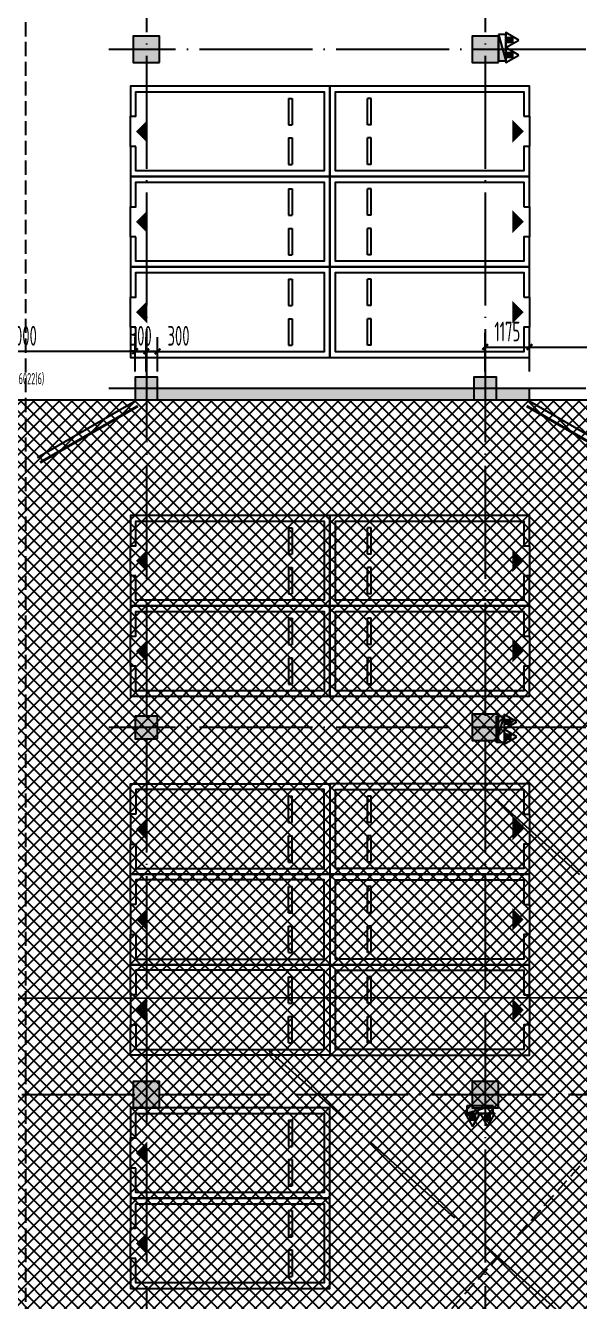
# Model space of a CAD drawing. Extents: x -473190 to 2138458, y -81875 to 2633646.
# Drawn here: x 31943 to 46657, y 14318 to 48196 of the extents above; entities that cross this region are included whole.
import ezdxf

# ---------------------------------------------------------------- set-up
doc = ezdxf.new("R2010")
doc.units = 0
doc.header["$LTSCALE"] = 1000
for name, pattern in [('__DASH', [0.35, 0.25, -0.1]), ('DASH', [0.35, 0.25, -0.1]), ('DOTE', [2.42, 2, -0.2, 0.02, -0.2])]:
    doc.linetypes.add(name, pattern=pattern)
for name, color, linetype in [('00-停车位', 67, 'Continuous'), ('A-COLUMN', 2, 'Continuous'), ('DOTE', 1, 'DOTE'), ('PUB_DIM', 3, 'Continuous'), ('PUB_HATCH', 8, 'Continuous'), ('RF-M', 4, 'Continuous'), ('RF-MBH', 11, 'Continuous'), ('RF-QT', 30, 'Continuous'), ('W-EQUIP_消火栓', 7, 'Continuous'), ('W-EQUIP_灭火器', 7, 'Continuous'), ('索引线', 252, 'Continuous'), ('车行线', 4, 'Continuous'), ('雨棚投影', 147, 'Continuous')]:
    doc.layers.add(name, color=color, linetype=linetype)
doc.styles.add('_TCH_DIM_T3', font='tssdeng.shx', dxfattribs={"width": 0.564706, "bigfont": '@@@tssdchn.shx'})
doc.styles.add('_TCH_WINDOW', font='tssdeng.shx', dxfattribs={"width": 0.8, "height": 3.5, "bigfont": 'tssdchn.shx'})
doc.dimstyles.new('_TCH_ARCH&&150', dxfattribs={"dimtxt": 525, "dimasz": 150, "dimexe": 375, "dimexo": 450, "dimgap": 150, "dimtad": 1, "dimdec": 0, "dimzin": 0, "dimdsep": 46, "dimtxsty": '_TCH_DIM_T3', "dimblk": 'ARCHTICK', "dimcen": 0.09, "dimclrt": 7, "dimazin": 2, "dimtfac": 1, "dimtdec": 0, "dimtix": 1, "dimtmove": 2, "dimatfit": 3, "dimfxl": 0, "dimtolj": 1, "dimtzin": 0, "dimarcsym": 0})

# ---------------------------------------------------------------- blocks, each defined once
blk = doc.blocks.new('车位2400x5300')
at = {"layer": '00-停车位', "color": 251}
for p, q in [((-875, -1000), (-175, -1000)), ((-875, -1100), (-875, -1000)), ((-175, -1100), (-175, -1000)), ((175, -1000), (875, -1000)), ((175, -1100), (175, -1000)), ((875, -1100), (875, -1000)), ((-875, -1100), (-175, -1100)), ((175, -1100), (875, -1100)), ((400, -5300), (-400, -5300))]:
    blk.add_line(p, q, dxfattribs=at)
blk.add_lwpolyline([(400, -5150), (400, -5300), (1200, -5300), (1200, 0), (-1200, 0), (-1200, -5300), (-400, -5300), (-400, -5150), (-1050, -5150), (-1050, -150), (1050, -150), (1050, -5150), (400, -5150)], dxfattribs=at)
blk.add_lwpolyline([(0, -5150, 0, 600, 0), (0, -4850, 600, 600, 0)], format="xyseb", dxfattribs=at)
blk = doc.blocks.new('A$C796A13F6')
at = {"layer": '车行线', "linetype": '__DASH', "ltscale": 1.5}
for points in [[(-35879, -156171), (-3771, -120511, 0.185339), (-3000, -118503), (-3000, -3000)], [(-66275, -192613), (-61078, -192613, 0.212557), (-58849, -191620), (-37421, -167821, 0.185339), (-36650, -165814), (-36650, -73088)]]:
    blk.add_lwpolyline(points, format="xyb", dxfattribs=at)
blk = doc.blocks.new('A$C4F5A101F')
at = {"layer": 'DOTE', "color": 16, "linetype": 'DOTE', "ltscale": 1.5}
for p, q in [((-167489.7, 16373.7), (-167489.7, -213765.2)), ((-158489.7, 16373.7), (-158489.7, -213765.2)), ((-297848.4, -138257.4), (-39660.8, -138257.4))]:
    blk.add_line(p, q, dxfattribs=at)
at = {"layer": 'DOTE', "color": 127, "linetype": 'DOTE', "ltscale": 1.5}
for p, q in [((-39660.8, -110507.4), (-168489.7, -110507.4)), ((-39660.8, -119507.4), (-168489.7, -119507.4)), ((-39660.8, -128507.4), (-168489.7, -128507.4)), ((-158214, -130402), (-134574.8, -151686.8)), ((-164236.1, -137090.3), (-140597, -158375.1))]:
    blk.add_line(p, q, dxfattribs=at)
blk = doc.blocks.new('$TwtSys$00000434')
for p, q in [((-0.5, 0.5), (-0.5, -0.5)), ((-0.5, -0.5), (0.5, 0.5)), ((0.5, 0.5), (-0.5, 0.5)), ((0.5, -0.5), (0.5, 0.5)), ((-0.5, -0.5), (0.5, -0.5))]:
    blk.add_line(p, q)
blk.add_solid([(0.5, -0.5), (0.5, 0.5), (-0.5, -0.5)])
blk = doc.blocks.new('$TwtSys$00000546')
h = blk.add_hatch()
h.set_pattern_fill('ANSI31', color=256, scale=200, style=0)
h.set_pattern_definition([(45, (-38543.802, -6670.83), (-17.67767, 17.67767), [])])
h.paths.add_polyline_path([(-65, 174), (65, 174), (65, 44), (-65, 44)])
for points in [[(0, 344), (-198, 0), (198, 0)], [(-65, 174), (65, 174), (65, 44), (-65, 44)]]:
    blk.add_lwpolyline(points, close=True)
blk = doc.blocks.new('$DorLib2D$00000207')
at = {"color": 0}
for p, q in [((-0.5, 0.0313), (-0.067, 0.2813)), ((0.5, 0.0313), (0.067, 0.2813))]:
    blk.add_line(p, q, dxfattribs=at)
at = {"color": 0, "const_width": 0.0125}
for points in [[(-0.5125, 0.0529), (-0.0795, 0.3029)], [(0.5125, 0.0529), (0.0795, 0.3029)]]:
    blk.add_lwpolyline(points, dxfattribs=at)
blk = doc.blocks.new('rfk')
at = {"layer": 'PUB_HATCH'}
blk.add_hatch(color=256, dxfattribs=at).paths.add_polyline_path([(456923.2, -779760.1), (446448.2, -779761), (446448.2, -780061), (456923.2, -780060.1)])
at = {"layer": 'RF-QT'}
for p, q in [((456923.2, -779760.1), (446448.2, -779761)), ((446448.2, -779761), (446448.2, -780061)), ((456923.2, -780060.1), (456923.2, -779760.1)), ((446448.2, -780061), (456923.2, -780060.1))]:
    blk.add_line(p, q, dxfattribs=at)
at = {"layer": 'RF-M'}
ref = blk.add_blockref('$DorLib2D$00000207', (443448.2, -779911.3), dxfattribs=dict(at, xscale=6000, yscale=6000, zscale=300, rotation=180.0050825006124))
ref.add_attrib('A', 'GHSFM6022(6)', (442682.5, -779648.4), dxfattribs={"layer": 'RF-MBH', "height": 297.5, "rotation": 0.00508, "style": '_TCH_WINDOW', "width": 0.564706})
ref = blk.add_blockref('$DorLib2D$00000207', (459923.2, -779909.8), dxfattribs=dict(at, xscale=6000, yscale=6000, zscale=300, rotation=180.0050825006124))
ref.add_attrib('A', 'GHSFM6022(6)', (459157.5, -779649.2), dxfattribs={"layer": 'RF-MBH', "height": 297.5, "rotation": 0.00508, "style": '_TCH_WINDOW', "width": 0.564706})
blk = doc.blocks.new('_FZH')
blk.add_lwpolyline([(-0.5, -0.5), (0.5, -0.5), (0.5, 0.5), (-0.5, 0.5)], close=True)
at = {"layer": 'PUB_HATCH'}
blk.add_solid([(-0.5, -0.5), (0.5, -0.5), (-0.5, 0.5), (0.5, 0.5)], dxfattribs=at)
blk = doc.blocks.new('zzzzzzzzzzzzzzzz')
at = {"layer": 'A-COLUMN', "rotation": 90}
for p, xscale, yscale, zscale in [((17241, -282510), 700, 700, 700), ((26241, -282510), 700, 700, 700), ((17241, -291510), 600, 600, 600), ((26241, -291510), 600, 600, 600), ((26241, -300510), 700, 700, 700), ((17241, -300510), 600, 600, 600), ((17241, -310260), 700, 700, 700), ((26241, -310260), 700, 700, 700)]:
    blk.add_blockref('_FZH', p, dxfattribs=dict(at, xscale=xscale, yscale=yscale, zscale=zscale))
blk = doc.blocks.new('ADFASDF')
h = blk.add_hatch()
h.set_pattern_fill('ANSI37', color=8, scale=150)
h.set_pattern_definition([(45, (0, 0), (-168.3798, 168.3798), []), (135, (0, 0), (-168.3798, -168.3798), [])])
h.paths.add_polyline_path([(521397, 239186), (521397, 224886), (539697, 224886), (539697, 169261), (524947, 169261), (524947, 171211), (527822, 171211), (527922, 176611), (501318, 176611), (501125, 109884), (530547, 109887), (530547, 107449), (538188, 100503), (536147, 98236), (540086, 94690), (517812, 69953), (517812, 59790), (482108, 20136), (405247, 20136), (405247, 26086), (391997, 40436), (391997, 64736), (399997, 64738), (399997, 239186), (409022, 239186)])
blk.add_lwpolyline([(501318, 176611), (501125, 109884), (530547, 109887), (530547, 107449), (538188, 100503), (536147, 98236), (540086, 94690), (517812, 69953), (517812, 59790), (482108, 20136), (405247, 20136), (405247, 26086), (391997, 40436), (391997, 64736), (399997, 64738), (399997, 239186)])
blk = doc.blocks.new('_ArchTick')
at = {"color": 0, "linetype": 'ByBlock', "const_width": 0.4}
blk.add_lwpolyline([(-0.5, -0.5), (0.5, 0.5)], dxfattribs=at)
blk = doc.blocks.new('*D2950')
at = {"layer": 'Defpoints', "color": 0, "transparency": 16777216}
for p in [(34852, 39546), (28852, 38559), (34852, 38559)]:
    blk.add_point(p, dxfattribs=at)
at = {"layer": 'PUB_DIM', "color": 0, "lineweight": -2, "transparency": 16777216}
for p, q in [((28852, 39009), (28852, 39921)), ((34852, 39009), (34852, 39921)), ((28852, 39546), (34852, 39546))]:
    blk.add_line(p, q, dxfattribs=at)
at = {"layer": 'PUB_DIM', "color": 0, "lineweight": -2, "transparency": 16777216, "xscale": 150, "yscale": 150, "zscale": 150, "rotation": 180}
blk.add_blockref('_ArchTick', (28852, 39546), dxfattribs=at)
at = {"layer": 'PUB_DIM', "color": 0, "lineweight": -2, "transparency": 16777216, "xscale": 150, "yscale": 150, "zscale": 150}
blk.add_blockref('_ArchTick', (34852, 39546), dxfattribs=at)
at = {"layer": 'PUB_DIM', "color": 7, "transparency": 16777216, "insert": (31852, 39958), "char_height": 525, "attachment_point": 5, "style": '_TCH_DIM_T3'}
blk.add_mtext('\\A1;6000', dxfattribs=at)
blk = doc.blocks.new('*D2951')
at = {"layer": 'Defpoints', "color": 0, "transparency": 16777216}
for p in [(35152, 39546), (34852, 38559), (35152, 38559)]:
    blk.add_point(p, dxfattribs=at)
at = {"layer": 'PUB_DIM', "color": 0, "lineweight": -2, "transparency": 16777216}
for p, q in [((34852, 39009), (34852, 39921)), ((35152, 39009), (35152, 39921)), ((34852, 39546), (34702, 39546)), ((34852, 39546), (35152, 39546)), ((35152, 39546), (35302, 39546))]:
    blk.add_line(p, q, dxfattribs=at)
at = {"layer": 'PUB_DIM', "color": 0, "lineweight": -2, "transparency": 16777216, "xscale": 150, "yscale": 150, "zscale": 150}
blk.add_blockref('_ArchTick', (34852, 39546), dxfattribs=at)
at = {"layer": 'PUB_DIM', "color": 0, "lineweight": -2, "transparency": 16777216, "xscale": 150, "yscale": 150, "zscale": 150, "rotation": 180}
blk.add_blockref('_ArchTick', (35152, 39546), dxfattribs=at)
at = {"layer": 'PUB_DIM', "color": 7, "transparency": 16777216, "insert": (35002, 39958), "char_height": 525, "attachment_point": 5, "style": '_TCH_DIM_T3'}
blk.add_mtext('\\A1;300', dxfattribs=at)
blk = doc.blocks.new('*D2952')
at = {"layer": 'Defpoints', "color": 0, "transparency": 16777216}
for p in [(35452, 39546), (35152, 38559), (35452, 38559)]:
    blk.add_point(p, dxfattribs=at)
at = {"layer": 'PUB_DIM', "color": 0, "lineweight": -2, "transparency": 16777216}
for p, q in [((35152, 39009), (35152, 39921)), ((35452, 39009), (35452, 39921)), ((35152, 39546), (35452, 39546))]:
    blk.add_line(p, q, dxfattribs=at)
at = {"layer": 'PUB_DIM', "color": 0, "lineweight": -2, "transparency": 16777216, "xscale": 150, "yscale": 150, "zscale": 150, "rotation": 180}
blk.add_blockref('_ArchTick', (35152, 39546), dxfattribs=at)
at = {"layer": 'PUB_DIM', "color": 0, "lineweight": -2, "transparency": 16777216, "xscale": 150, "yscale": 150, "zscale": 150}
blk.add_blockref('_ArchTick', (35452, 39546), dxfattribs=at)
at = {"layer": 'PUB_DIM', "color": 7, "transparency": 16777216, "insert": (36007, 39958), "char_height": 525, "attachment_point": 5, "style": '_TCH_DIM_T3'}
blk.add_mtext('\\A1;300', dxfattribs=at)
blk = doc.blocks.new('*D2953')
at = {"layer": 'Defpoints', "color": 0, "transparency": 16777216}
for p in [(45327, 39660), (44152, 38561), (45327, 38561)]:
    blk.add_point(p, dxfattribs=at)
at = {"layer": 'PUB_DIM', "color": 0, "lineweight": -2, "transparency": 16777216}
for p, q in [((44152, 39011), (44152, 40035)), ((45327, 39011), (45327, 40035)), ((44152, 39660), (45327, 39660))]:
    blk.add_line(p, q, dxfattribs=at)
at = {"layer": 'PUB_DIM', "color": 0, "lineweight": -2, "transparency": 16777216, "xscale": 150, "yscale": 150, "zscale": 150}
for p, rotation in [((44152, 39660), 180.0050825006111), ((45327, 39660), 0.005082500611094171)]:
    blk.add_blockref('_ArchTick', p, dxfattribs=dict(at, rotation=rotation))
at = {"layer": 'PUB_DIM', "color": 7, "transparency": 16777216, "insert": (44740, 40072), "char_height": 525, "attachment_point": 5, "rotation": 0.0051, "style": '_TCH_DIM_T3'}
blk.add_mtext('\\A1;1175', dxfattribs=at)
blk = doc.blocks.new('*D2954')
at = {"layer": 'Defpoints', "color": 0, "transparency": 16777216}
for p in [(51327, 39660), (45327, 38561), (51327, 38561)]:
    blk.add_point(p, dxfattribs=at)
at = {"layer": 'PUB_DIM', "color": 0, "lineweight": -2, "transparency": 16777216}
for p, q in [((45327, 39011), (45327, 40035)), ((51327, 39011), (51327, 40035)), ((45327, 39660), (51327, 39660))]:
    blk.add_line(p, q, dxfattribs=at)
at = {"layer": 'PUB_DIM', "color": 0, "lineweight": -2, "transparency": 16777216, "xscale": 150, "yscale": 150, "zscale": 150}
for p, rotation in [((45327, 39660), 180.0050825006111), ((51327, 39660), 0.005082500611106893)]:
    blk.add_blockref('_ArchTick', p, dxfattribs=dict(at, rotation=rotation))
at = {"layer": 'PUB_DIM', "color": 7, "transparency": 16777216, "insert": (48327, 40073), "char_height": 525, "attachment_point": 5, "rotation": 0.0051, "style": '_TCH_DIM_T3'}
blk.add_mtext('\\A1;6000', dxfattribs=at)

msp = doc.modelspace()

# ---------------------------------------------------------------- linework, layer by layer
msp.add_lwpolyline([(177279.4, 100810.6), (21063.1, 100810.6), (19902.3, 22362.3), (177279.4, 22514.1)], close=True)

# ---------------------------------------------------------------- block references
for name, p in [('ADFASDF', (-477545, -71625.7)), ('A$C796A13F6', (68602.3, 158598.1))]:
    msp.add_blockref(name, p)
at = {"layer": '00-停车位'}
for p, rotation in [((40027.3, 45385.6), 270), ((40027.3, 45385.6), 90), ((40027.3, 42985.6), 270), ((40027.3, 42985.6), 90), ((40027.3, 40585.6), 270), ((40027.3, 40585.6), 90), ((40027.3, 33985.6), 270), ((40027.3, 33985.6), 90), ((40027.3, 31585.6), 270), ((40027.3, 31585.6), 90), ((40027.3, 26860.6), 90), ((40027.3, 24460.6), 90), ((40027.3, 22060.6), 90), ((40027.3, 18260.6), 270), ((40027.3, 15860.6), 270)]:
    msp.add_blockref('车位2400x5300', p, dxfattribs=dict(at, rotation=rotation))
at = {"layer": '00-停车位', "xscale": -1, "rotation": 269.9999999718823}
for p in [(40027.3, 26860.6), (40027.3, 24460.6), (40027.3, 22060.6)]:
    msp.add_blockref('车位2400x5300', p, dxfattribs=at)
at = {"layer": 'W-EQUIP_消火栓', "yscale": 200, "zscale": 700}
for p, xscale, rotation in [((44602.3, 47610.6), 700, 270), ((44552.3, 29510.6), -700, 270), ((44015.2, 19410.6), 700, 179.9999999999886)]:
    msp.add_blockref('$TwtSys$00000434', p, dxfattribs=dict(at, xscale=xscale, rotation=rotation))
at = {"layer": 'W-EQUIP_灭火器'}
for p, rotation in [((44702.3, 47809), 270), ((44702.3, 47412.2), 270), ((44652.3, 29709), 270), ((44652.3, 29312.2), 270), ((43816.9, 19310.6), 179.9999999999886), ((44213.6, 19310.6), 179.9999999999886)]:
    msp.add_blockref('$TwtSys$00000546', p, dxfattribs=dict(at, rotation=rotation))
at = {"layer": '索引线', "color": 0}
msp.add_blockref('zzzzzzzzzzzzzzzz', (17910.9, 330071), dxfattribs=at)
at = {"layer": '索引线'}
msp.add_blockref('rfk', (-411595.9, 818320.8), dxfattribs=at)
at = {"layer": '雨棚投影', "linetype": 'DASH', "lineweight": -3, "ltscale": 2}
msp.add_blockref('A$C4F5A101F', (202642, 158068), dxfattribs=at)

# ---------------------------------------------------------------- dimensions: what is measured, and where the dimension line sits
at = {"layer": 'PUB_DIM'}
for p1, p2, distance, picture, middle in [((44152.3, 38560.6), (45327.2, 38560.7), 1099.2, '*D2953', (44739.7, 40072.4)), ((45327.2, 38560.7), (51327.2, 38561.2), 1099.2, '*D2954', (48327.1, 40072.7)), ((28852.3, 38559.2), (34852.3, 38559.2), 986.4, '*D2950', (31852.3, 39958.1)), ((34852.3, 38559.2), (35152.3, 38559.2), 986.4, '*D2951', (35002.3, 39958.1))]:
    dim = msp.add_aligned_dim(p1=p1, p2=p2, distance=distance, dimstyle='_TCH_ARCH&&150', dxfattribs=at)
    dim.commit()
    dim.dimension.update_dxf_attribs({"geometry": picture, "text_midpoint": middle})
dim = msp.add_linear_dim(base=(35452.3, 39545.6), p1=(35152.3, 38559.2), p2=(35452.3, 38559.2), angle=0, dimstyle='_TCH_ARCH&&150', dxfattribs=at)
dim.commit()
dim.dimension.update_dxf_attribs({"geometry": '*D2952', "text_midpoint": (36007.3, 39958.1), "dimtype": 129})

doc.saveas('drawing.dxf')
